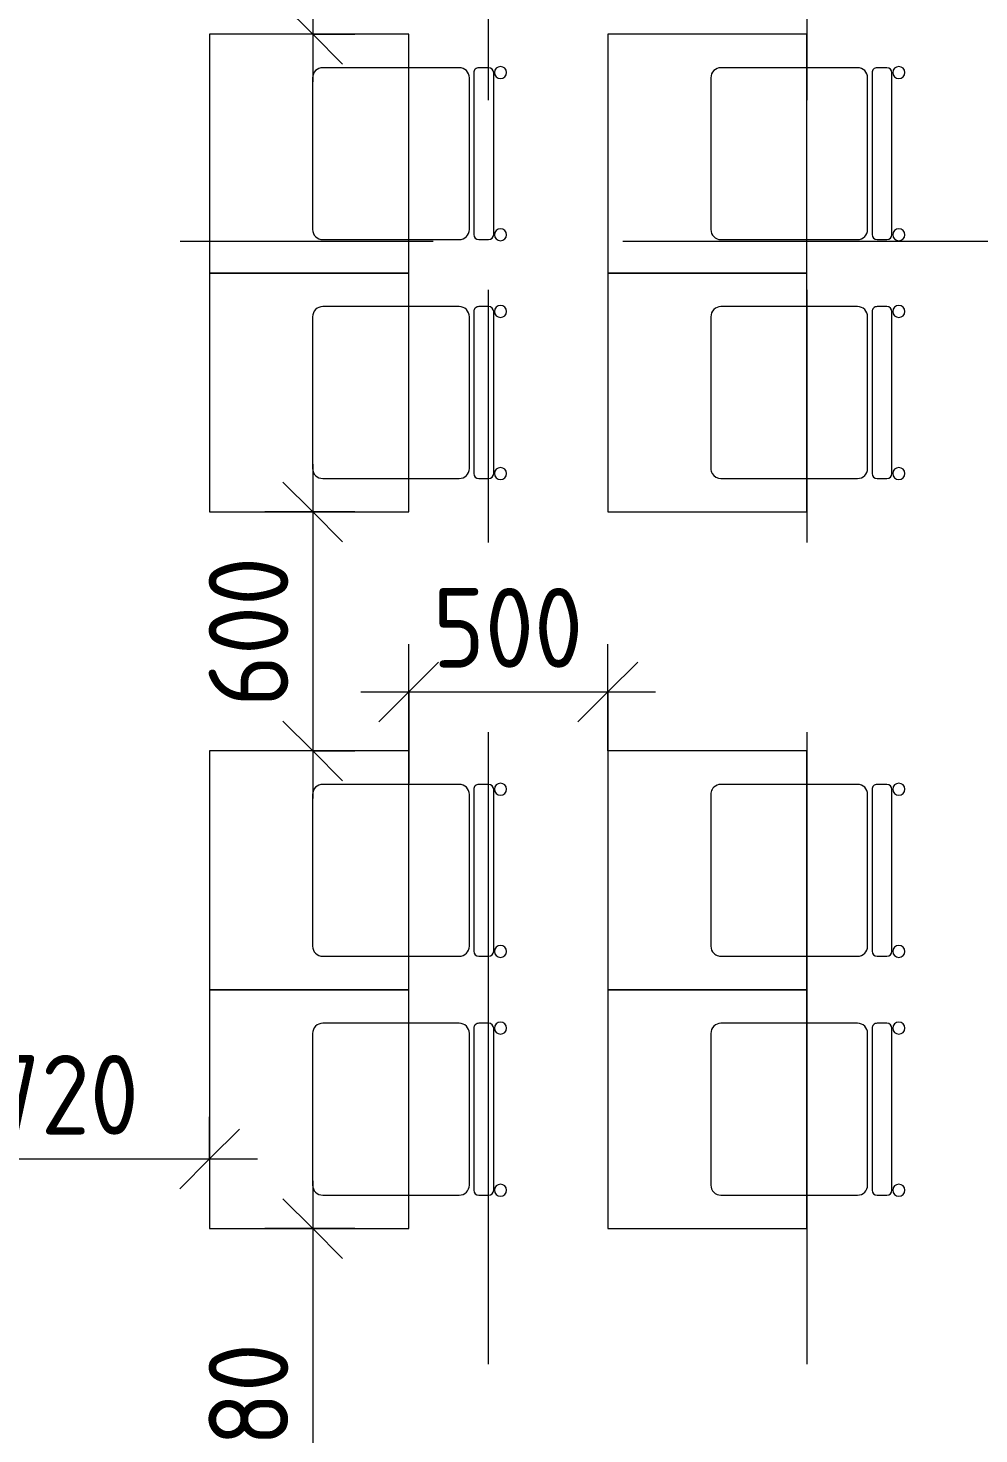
# Model space of a CAD drawing. Header units: millimetres. Extents: x 957 to 228198, y -8553 to 29000.
# Drawn here: x 30956 to 33343, y 605 to 4135 of the extents above; entities that cross this region are included whole.
import ezdxf

# ---------------------------------------------------------------- set-up
doc = ezdxf.new("R2010")
doc.units = ezdxf.units.MM
doc.linetypes.add('Осевая', pattern=[3175, 635, -476.25, 1587.5, -476.25])
for name, color, linetype, lineweight in [('A-ANNO-DIMS', 7, 'Continuous', 9), ('A-ANNO-DIMS-100', 7, 'Continuous', 9), ('Оси-2', 7, 'Осевая', 9)]:
    doc.layers.add(name, color=color, linetype=linetype, lineweight=lineweight)
doc.layers.add('I-FURN-1', color=9, linetype='Continuous', lineweight=9, true_color=0x808080)
doc.styles.add('ISOCPEUR_3', font='isocpeur.ttf', dxfattribs={"width": 0.9, "height": 200})
doc.dimstyles.new('ISO-2_0_0_9К_Средний_округл2_1', dxfattribs={"dimscale": 304.8, "dimtxt": 199.196235, "dimasz": 0.492126, "dimexe": 0.393701, "dimexo": 0, "dimgap": 0, "dimtad": 1, "dimdec": 0, "dimrnd": 10, "dimzin": 0, "dimdsep": 46, "dimtxsty": 'ISOCPEUR_3', "dimblk1": 'OBLIQUE', "dimblk2": 'OBLIQUE', "dimsah": 1, "dimcen": 0.09, "dimdle": 0.393701, "dimazin": 0, "dimtfac": 1, "dimtdec": 4, "dimtix": 1, "dimtmove": 0, "dimatfit": 3, "dimfxl": 1, "dimtvp": 1, "dimtolj": 1, "dimtzin": 0, "dimarcsym": 2})

# ---------------------------------------------------------------- blocks, each defined once
blk = doc.blocks.new('Стол базовый прямоугольный - 1_7а-25476368-План расстановки мебели и оборудования 3 этажа в осях 12-23')
at = {"layer": 'I-FURN-1'}
for p, q in [((250, 300), (-250, 300)), ((-250, 300), (-250, -300)), ((250, -300), (250, 300)), ((-250, -300), (250, -300))]:
    blk.add_line(p, q, dxfattribs=at)
blk = doc.blocks.new('Стул Breuer - 1_9а-25403171-План расстановки мебели и оборудования 3 этажа в осях 12-23')
at = {"layer": 'I-FURN-1'}
for p, q in [((-215.9, 215.9), (-215.9, 0)), ((190.5, 241.3), (-190.5, 241.3)), ((215.9, 0), (215.9, 215.9)), ((-215.9, 0), (-215.9, -127)), ((215.9, -127), (215.9, 0)), ((-215.9, -176.2), (-215.9, -200.8)), ((203.2, -163.5), (-203.2, -163.5)), ((-190.5, -152.4), (190.5, -152.4)), ((215.9, -200.8), (215.9, -176.2)), ((-203.2, -213.5), (203.2, -213.5))]:
    blk.add_line(p, q, dxfattribs=at)
for centre, radius, start, end in [((-190.5, 215.9), 25.4, 90, 180), ((190.5, 215.9), 25.4, 0, 90), ((-190.5, -127), 25.4, 180, 270), ((190.5, -127), 25.4, 270, 360), ((-203.2, -176.2), 12.7, 90, 180), ((203.2, -176.2), 12.7, 360, 90), ((-203.2, -200.8), 12.7, 180, 270), ((203.2, -200.8), 12.7, 270, 360), ((-203.5, -230.6), 15.1, 360, 180), ((-203.5, -230.6), 15.1, 180, 360), ((203.7, -230.6), 15.1, 360, 180), ((203.7, -230.6), 15.1, 180, 360)]:
    blk.add_arc(centre, radius, start, end, dxfattribs=at)
blk = doc.blocks.new('Стул Breuer - 1_9а-V73-План расстановки мебели и оборудования 3 этажа в осях 12-23')
at = {"layer": 'I-FURN-1'}
for p, q in [((-215.9, 215.9), (-215.9, 0)), ((190.5, 241.3), (-190.5, 241.3)), ((215.9, 0), (215.9, 215.9)), ((-215.9, 0), (-215.9, -127)), ((215.9, -127), (215.9, 0)), ((-215.9, -176.2), (-215.9, -200.8)), ((203.2, -163.5), (-203.2, -163.5)), ((-190.5, -152.4), (190.5, -152.4)), ((215.9, -200.8), (215.9, -176.2)), ((-203.2, -213.5), (203.2, -213.5))]:
    blk.add_line(p, q, dxfattribs=at)
for centre, radius, start, end in [((-190.5, 215.9), 25.4, 90, 180), ((190.5, 215.9), 25.4, 0, 90), ((-190.5, -127), 25.4, 180, 270), ((190.5, -127), 25.4, 270, 360), ((-203.2, -176.2), 12.7, 90, 180), ((203.2, -176.2), 12.7, 360, 90), ((-203.2, -200.8), 12.7, 180, 270), ((203.2, -200.8), 12.7, 270, 360), ((-203.5, -230.6), 15.1, 360, 180), ((-203.5, -230.6), 15.1, 180, 360), ((203.7, -230.6), 15.1, 360, 180), ((203.7, -230.6), 15.1, 180, 360)]:
    blk.add_arc(centre, radius, start, end, dxfattribs=at)
blk = doc.blocks.new('Стул Breuer - 1_9а-V78-План расстановки мебели и оборудования 3 этажа в осях 12-23')
at = {"layer": 'I-FURN-1'}
for p, q in [((-215.9, 215.9), (-215.9, 0)), ((190.5, 241.3), (-190.5, 241.3)), ((215.9, 0), (215.9, 215.9)), ((-215.9, 0), (-215.9, -127)), ((215.9, -127), (215.9, 0)), ((-215.9, -176.2), (-215.9, -200.8)), ((203.2, -163.5), (-203.2, -163.5)), ((-190.5, -152.4), (190.5, -152.4)), ((215.9, -200.8), (215.9, -176.2)), ((-203.2, -213.5), (203.2, -213.5))]:
    blk.add_line(p, q, dxfattribs=at)
for centre, radius, start, end in [((-190.5, 215.9), 25.4, 90, 180), ((190.5, 215.9), 25.4, 0, 90), ((-190.5, -127), 25.4, 180, 270), ((190.5, -127), 25.4, 270, 360), ((-203.2, -176.2), 12.7, 90, 180), ((203.2, -176.2), 12.7, 360, 90), ((-203.2, -200.8), 12.7, 180, 270), ((203.2, -200.8), 12.7, 270, 360), ((-203.5, -230.6), 15.1, 360, 180), ((-203.5, -230.6), 15.1, 180, 360), ((203.7, -230.6), 15.1, 360, 180), ((203.7, -230.6), 15.1, 180, 360)]:
    blk.add_arc(centre, radius, start, end, dxfattribs=at)
blk = doc.blocks.new('Стул Breuer - 1_9а-V79-План расстановки мебели и оборудования 3 этажа в осях 12-23')
at = {"layer": 'I-FURN-1'}
for p, q in [((-215.9, 215.9), (-215.9, 0)), ((190.5, 241.3), (-190.5, 241.3)), ((215.9, 0), (215.9, 215.9)), ((-215.9, 0), (-215.9, -127)), ((215.9, -127), (215.9, 0)), ((-215.9, -176.2), (-215.9, -200.8)), ((203.2, -163.5), (-203.2, -163.5)), ((-190.5, -152.4), (190.5, -152.4)), ((215.9, -200.8), (215.9, -176.2)), ((-203.2, -213.5), (203.2, -213.5))]:
    blk.add_line(p, q, dxfattribs=at)
for centre, radius, start, end in [((-190.5, 215.9), 25.4, 90, 180), ((190.5, 215.9), 25.4, 0, 90), ((-190.5, -127), 25.4, 180, 270), ((190.5, -127), 25.4, 270, 360), ((-203.2, -176.2), 12.7, 90, 180), ((203.2, -176.2), 12.7, 360, 90), ((-203.2, -200.8), 12.7, 180, 270), ((203.2, -200.8), 12.7, 270, 360), ((-203.5, -230.6), 15.1, 360, 180), ((-203.5, -230.6), 15.1, 180, 360), ((203.7, -230.6), 15.1, 360, 180), ((203.7, -230.6), 15.1, 180, 360)]:
    blk.add_arc(centre, radius, start, end, dxfattribs=at)
blk = doc.blocks.new('Стул Breuer - 1_9а-V80-План расстановки мебели и оборудования 3 этажа в осях 12-23')
at = {"layer": 'I-FURN-1'}
for p, q in [((-215.9, 215.9), (-215.9, 0)), ((190.5, 241.3), (-190.5, 241.3)), ((215.9, 0), (215.9, 215.9)), ((-215.9, 0), (-215.9, -127)), ((215.9, -127), (215.9, 0)), ((-215.9, -176.2), (-215.9, -200.8)), ((203.2, -163.5), (-203.2, -163.5)), ((-190.5, -152.4), (190.5, -152.4)), ((215.9, -200.8), (215.9, -176.2)), ((-203.2, -213.5), (203.2, -213.5))]:
    blk.add_line(p, q, dxfattribs=at)
for centre, radius, start, end in [((-190.5, 215.9), 25.4, 120, 180), ((-190.5, 215.9), 25.4, 90, 120), ((190.5, 215.9), 25.4, 0, 90), ((-190.5, -127), 25.4, 180, 270), ((190.5, -127), 25.4, 270, 360), ((-203.2, -176.2), 12.7, 90, 180), ((203.2, -176.2), 12.7, 360, 90), ((-203.2, -200.8), 12.7, 180, 270), ((203.2, -200.8), 12.7, 270, 360), ((-203.5, -230.6), 15.1, 360, 180), ((-203.5, -230.6), 15.1, 180, 360), ((203.7, -230.6), 15.1, 360, 180), ((203.7, -230.6), 15.1, 180, 360)]:
    blk.add_arc(centre, radius, start, end, dxfattribs=at)
blk = doc.blocks.new('Стул Breuer - 1_9а-V81-План расстановки мебели и оборудования 3 этажа в осях 12-23')
at = {"layer": 'I-FURN-1'}
for p, q in [((-215.9, 215.9), (-215.9, 0)), ((190.5, 241.3), (-190.5, 241.3)), ((215.9, 0), (215.9, 215.9)), ((-215.9, 0), (-215.9, -127)), ((215.9, -127), (215.9, 0)), ((-215.9, -176.2), (-215.9, -200.8)), ((203.2, -163.5), (-203.2, -163.5)), ((-190.5, -152.4), (190.5, -152.4)), ((215.9, -200.8), (215.9, -176.2)), ((-203.2, -213.5), (203.2, -213.5))]:
    blk.add_line(p, q, dxfattribs=at)
for centre, radius, start, end in [((-190.5, 215.9), 25.4, 165, 180), ((-190.5, 215.9), 25.4, 150, 165), ((-190.5, 215.9), 25.4, 135, 150), ((-190.5, 215.9), 25.4, 90, 135), ((190.5, 215.9), 25.4, 75, 90), ((190.5, 215.9), 25.4, 45, 75), ((190.5, 215.9), 25.4, 0, 45), ((-190.5, -127), 25.4, 180, 270), ((190.5, -127), 25.4, 270, 360), ((-203.2, -176.2), 12.7, 90, 180), ((203.2, -176.2), 12.7, 360, 90), ((-203.2, -200.8), 12.7, 180, 270), ((203.2, -200.8), 12.7, 270, 360), ((-203.5, -230.6), 15.1, 360, 180), ((-203.5, -230.6), 15.1, 180, 360), ((203.7, -230.6), 15.1, 360, 180), ((203.7, -230.6), 15.1, 180, 360)]:
    blk.add_arc(centre, radius, start, end, dxfattribs=at)
blk = doc.blocks.new('DIMBLOCK2-План расстановки мебели и оборудования 3 этажа в осях 12-23')
at = {"layer": 'A-ANNO-DIMS-100'}
for p, q in [((31670.8, 1240.1), (31670.8, 21)), ((31776.8, 1120.1), (31550.8, 1120.1)), ((31670.8, 1120.1), (31776.8, 1120.1)), ((31776.8, 141), (31550.8, 141)), ((31670.8, 141), (31776.8, 141))]:
    blk.add_line(p, q, dxfattribs=at)
at = {"layer": 'A-ANNO-DIMS-100', "lineweight": 20}
for p, q in [((31670.8, 1120.1), (31595.8, 1195.1)), ((31670.8, 1120.1), (31745.8, 1045.1)), ((31670.8, 141), (31595.8, 216)), ((31670.8, 141), (31745.8, 66))]:
    blk.add_line(p, q, dxfattribs=at)
at = {"layer": 'A-ANNO-DIMS-100', "color": 0, "insert": (31409.5, 440.9), "char_height": 200, "width": 455.087, "attachment_point": 1, "rotation": 90, "line_spacing_factor": 1.149209, "style": 'ISOCPEUR_3'}
blk.add_mtext('980', dxfattribs=at)
blk = doc.blocks.new('_Oblique')
at = {"color": 0, "linetype": 'ByBlock', "lineweight": -2}
blk.add_line((-0.5, -0.5), (0.5, 0.5), dxfattribs=at)
blk = doc.blocks.new('DIMBLOCK3-План расстановки мебели и оборудования 3 этажа в осях 12-23')
at = {"layer": 'A-ANNO-DIMS-100'}
for p, q in [((31670.8, 3040.1), (31670.8, 2200.1)), ((31776.8, 2920.1), (31550.8, 2920.1)), ((31670.8, 2920.1), (31776.8, 2920.1)), ((31776.8, 2320.1), (31550.8, 2320.1)), ((31670.8, 2320.1), (31776.8, 2320.1))]:
    blk.add_line(p, q, dxfattribs=at)
at = {"layer": 'A-ANNO-DIMS-100', "lineweight": 20}
for p, q in [((31670.8, 2920.1), (31595.8, 2995.1)), ((31670.8, 2920.1), (31745.8, 2845.1)), ((31670.8, 2320.1), (31595.8, 2395.1)), ((31670.8, 2320.1), (31745.8, 2245.1))]:
    blk.add_line(p, q, dxfattribs=at)
at = {"layer": 'A-ANNO-DIMS-100', "color": 0, "insert": (31409.5, 2430.5), "char_height": 200, "width": 455.087, "attachment_point": 1, "rotation": 90, "line_spacing_factor": 1.149209, "style": 'ISOCPEUR_3'}
blk.add_mtext('600', dxfattribs=at)
blk = doc.blocks.new('DIMBLOCK4-План расстановки мебели и оборудования 3 этажа в осях 12-23')
at = {"layer": 'A-ANNO-DIMS-100'}
for p, q in [((31670.8, 5140.1), (31670.8, 4000.1)), ((31776.8, 5020.1), (31550.8, 5020.1)), ((31670.8, 5020.1), (31776.8, 5020.1)), ((31776.8, 4120.1), (31550.8, 4120.1)), ((31670.8, 4120.1), (31776.8, 4120.1))]:
    blk.add_line(p, q, dxfattribs=at)
at = {"layer": 'A-ANNO-DIMS-100', "lineweight": 20}
for p, q in [((31670.8, 5020.1), (31595.8, 5095.1)), ((31670.8, 5020.1), (31745.8, 4945.1)), ((31670.8, 4120.1), (31595.8, 4195.1)), ((31670.8, 4120.1), (31745.8, 4045.1))]:
    blk.add_line(p, q, dxfattribs=at)
at = {"layer": 'A-ANNO-DIMS-100', "color": 0, "insert": (31409.5, 4380.5), "char_height": 200, "width": 455.087, "attachment_point": 1, "rotation": 90, "line_spacing_factor": 1.149209, "style": 'ISOCPEUR_3'}
blk.add_mtext('900', dxfattribs=at)
blk = doc.blocks.new('DIMBLOCK6-План расстановки мебели и оборудования 3 этажа в осях 12-23')
at = {"layer": 'A-ANNO-DIMS-100'}
for p, q in [((31911.8, 2238.9), (31911.8, 2588)), ((32411.8, 2320.1), (32411.8, 2588)), ((31791.8, 2468), (32531.8, 2468)), ((31911.8, 2468), (31911.8, 2238.9)), ((32411.8, 2468), (32411.8, 2320.1))]:
    blk.add_line(p, q, dxfattribs=at)
at = {"layer": 'A-ANNO-DIMS-100', "lineweight": 20}
for p, q in [((31911.8, 2468), (31986.8, 2543)), ((32411.8, 2468), (32486.8, 2543)), ((31911.8, 2468), (31836.8, 2393)), ((32411.8, 2468), (32336.8, 2393))]:
    blk.add_line(p, q, dxfattribs=at)
at = {"layer": 'A-ANNO-DIMS-100', "color": 0, "insert": (31972.1, 2729.3), "char_height": 200, "width": 455.087, "attachment_point": 1, "line_spacing_factor": 1.149209, "style": 'ISOCPEUR_3'}
blk.add_mtext('500', dxfattribs=at)
blk = doc.blocks.new('DIMBLOCK9-План расстановки мебели и оборудования 3 этажа в осях 12-23')
at = {"layer": 'A-ANNO-DIMS-100'}
for p, q in [((30691.6, 1401.1), (30691.6, 1175.1)), ((30691.6, 1295.1), (30691.6, 1401.1)), ((31411.8, 1401.1), (31411.8, 1175.1)), ((31411.8, 1295.1), (31411.8, 1401.1)), ((30571.6, 1295.1), (31531.8, 1295.1))]:
    blk.add_line(p, q, dxfattribs=at)
at = {"layer": 'A-ANNO-DIMS-100', "lineweight": 20}
for p, q in [((30691.6, 1295.1), (30766.6, 1370.1)), ((31411.8, 1295.1), (31486.8, 1370.1)), ((30691.6, 1295.1), (30616.6, 1220.1)), ((31411.8, 1295.1), (31336.8, 1220.1))]:
    blk.add_line(p, q, dxfattribs=at)
at = {"layer": 'A-ANNO-DIMS-100', "color": 0, "insert": (30862.1, 1556.4), "char_height": 200, "width": 455.087, "attachment_point": 1, "line_spacing_factor": 1.149209, "style": 'ISOCPEUR_3'}
blk.add_mtext('720', dxfattribs=at)

msp = doc.modelspace()

# ---------------------------------------------------------------- linework, layer by layer
at = {"layer": 'Оси-2'}
for p, q in [((32112.4, -331.5), (32112.4, 24850)), ((32912.4, -331.5), (32912.4, 24850)), ((28163.2, 3600), (72002.4, 3600))]:
    msp.add_line(p, q, dxfattribs=at)

# ---------------------------------------------------------------- block references
at = {"layer": 'I-FURN-1'}
for p in [(31661.8, 3820.1), (32661.8, 3820.1), (31661.8, 3220.1), (32661.8, 3220.1), (31661.8, 2020.1), (32661.8, 2020.1), (31661.8, 1420.1), (32661.8, 1420.1)]:
    msp.add_blockref('Стол базовый прямоугольный - 1_7а-25476368-План расстановки мебели и оборудования 3 этажа в осях 12-23', p, dxfattribs=at)
at = {"layer": 'I-FURN-1', "rotation": 89.99999999999959}
for name, p in [('Стул Breuer - 1_9а-V73-План расстановки мебели и оборудования 3 этажа в осях 12-23', (31911.8, 3820.1)), ('Стул Breuer - 1_9а-V79-План расстановки мебели и оборудования 3 этажа в осях 12-23', (32911.8, 3820.1)), ('Стул Breuer - 1_9а-25403171-План расстановки мебели и оборудования 3 этажа в осях 12-23', (31911.8, 3220.1)), ('Стул Breuer - 1_9а-V80-План расстановки мебели и оборудования 3 этажа в осях 12-23', (32911.8, 3220.1)), ('Стул Breuer - 1_9а-V78-План расстановки мебели и оборудования 3 этажа в осях 12-23', (31911.8, 2020.1)), ('Стул Breuer - 1_9а-V81-План расстановки мебели и оборудования 3 этажа в осях 12-23', (32911.8, 2020.1)), ('Стул Breuer - 1_9а-25403171-План расстановки мебели и оборудования 3 этажа в осях 12-23', (31911.8, 1420.1)), ('Стул Breuer - 1_9а-V78-План расстановки мебели и оборудования 3 этажа в осях 12-23', (32911.8, 1420.1))]:
    msp.add_blockref(name, p, dxfattribs=at)

# ---------------------------------------------------------------- dimensions: what is measured, and where the dimension line sits
at = {"layer": 'A-ANNO-DIMS'}
for base, p1, p2, override, picture, middle in [((31670.8, 4120.1), (31776.8, 5020.1), (31776.8, 4120.1), {"dimpost": '<>', "dimfxl": 900}, 'DIMBLOCK4-План расстановки мебели и оборудования 3 этажа в осях 12-23', (31570.8, 4570.1)), ((31670.8, 2320.1), (31776.8, 2920.1), (31776.8, 2320.1), {"dimpost": '<>', "dimfxl": 600}, 'DIMBLOCK3-План расстановки мебели и оборудования 3 этажа в осях 12-23', (31570.8, 2620.1)), ((31670.8, 141), (31776.8, 1120.1), (31776.8, 141), {"dimpost": '<>', "dimfxl": 979.096345}, 'DIMBLOCK2-План расстановки мебели и оборудования 3 этажа в осях 12-23', (31570.8, 630.5))]:
    dim = msp.add_linear_dim(base=base, p1=p1, p2=p2, angle=90, dimstyle='ISO-2_0_0_9К_Средний_округл2_1', override=override, dxfattribs=at)
    dim.commit()
    dim.dimension.update_dxf_attribs({"geometry": picture, "text_midpoint": middle})
for base, p1, p2, override, picture, middle in [((32411.8, 2468), (31911.8, 2238.9), (32411.8, 2320.1), {"dimpost": '<>', "dimfxl": 506.549486}, 'DIMBLOCK6-План расстановки мебели и оборудования 3 этажа в осях 12-23', (32161.8, 2568)), ((31411.8, 1295.1), (30691.6, 1401.1), (31411.8, 1401.1), {"dimpost": '<>', "dimfxl": 720.119097}, 'DIMBLOCK9-План расстановки мебели и оборудования 3 этажа в осях 12-23', (31051.7, 1395.1))]:
    dim = msp.add_linear_dim(base=base, p1=p1, p2=p2, dimstyle='ISO-2_0_0_9К_Средний_округл2_1', override=override, dxfattribs=at)
    dim.commit()
    dim.dimension.update_dxf_attribs({"geometry": picture, "text_midpoint": middle})

doc.saveas('drawing.dxf')
